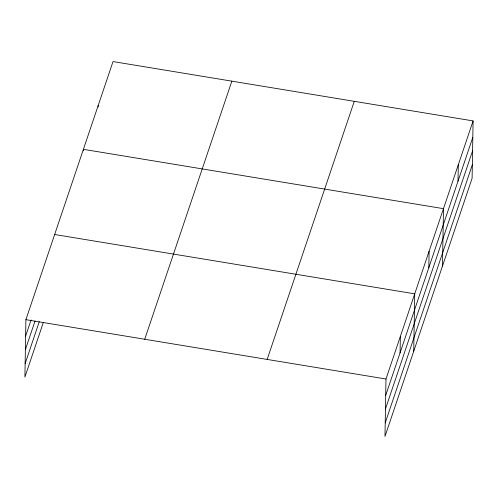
<?xml version="1.0" encoding="UTF-8"?>
<svg xmlns="http://www.w3.org/2000/svg" width="498" height="498" viewBox="0 0 498 498"><rect width="100%" height="100%" fill="white"/><g stroke="black" fill="none" stroke-linecap="round" stroke-linejoin="round"><path stroke-width="0.75" d="M473.1 120.908L385.975 379.009L384.979 436.429L472.098 178.321L473.1 120.908L113.021 61.571L25.902 319.679L24.9 377.092L43.239 322.76M83.378 150.826L83.403 149.332L443.481 208.662L442.479 266.075M98.187 106.946L98.212 105.452M400.068 352.852L400.355 336.424M413.726 351.252L414.728 293.839L54.656 234.502M428.815 267.675L429.102 251.247M458.004 181.21L458.291 164.782M25.616 336.106L31.069 319.953M25.379 349.633L35.047 320.992M25.137 363.565L39.261 321.714M144.725 339.256L231.85 81.155M267.152 359.432L354.277 101.324M385.689 395.437L472.814 137.33M385.458 408.964L472.577 150.857M385.209 422.902L472.334 164.794M25.902 319.679L385.975 379.009"/></g></svg>
